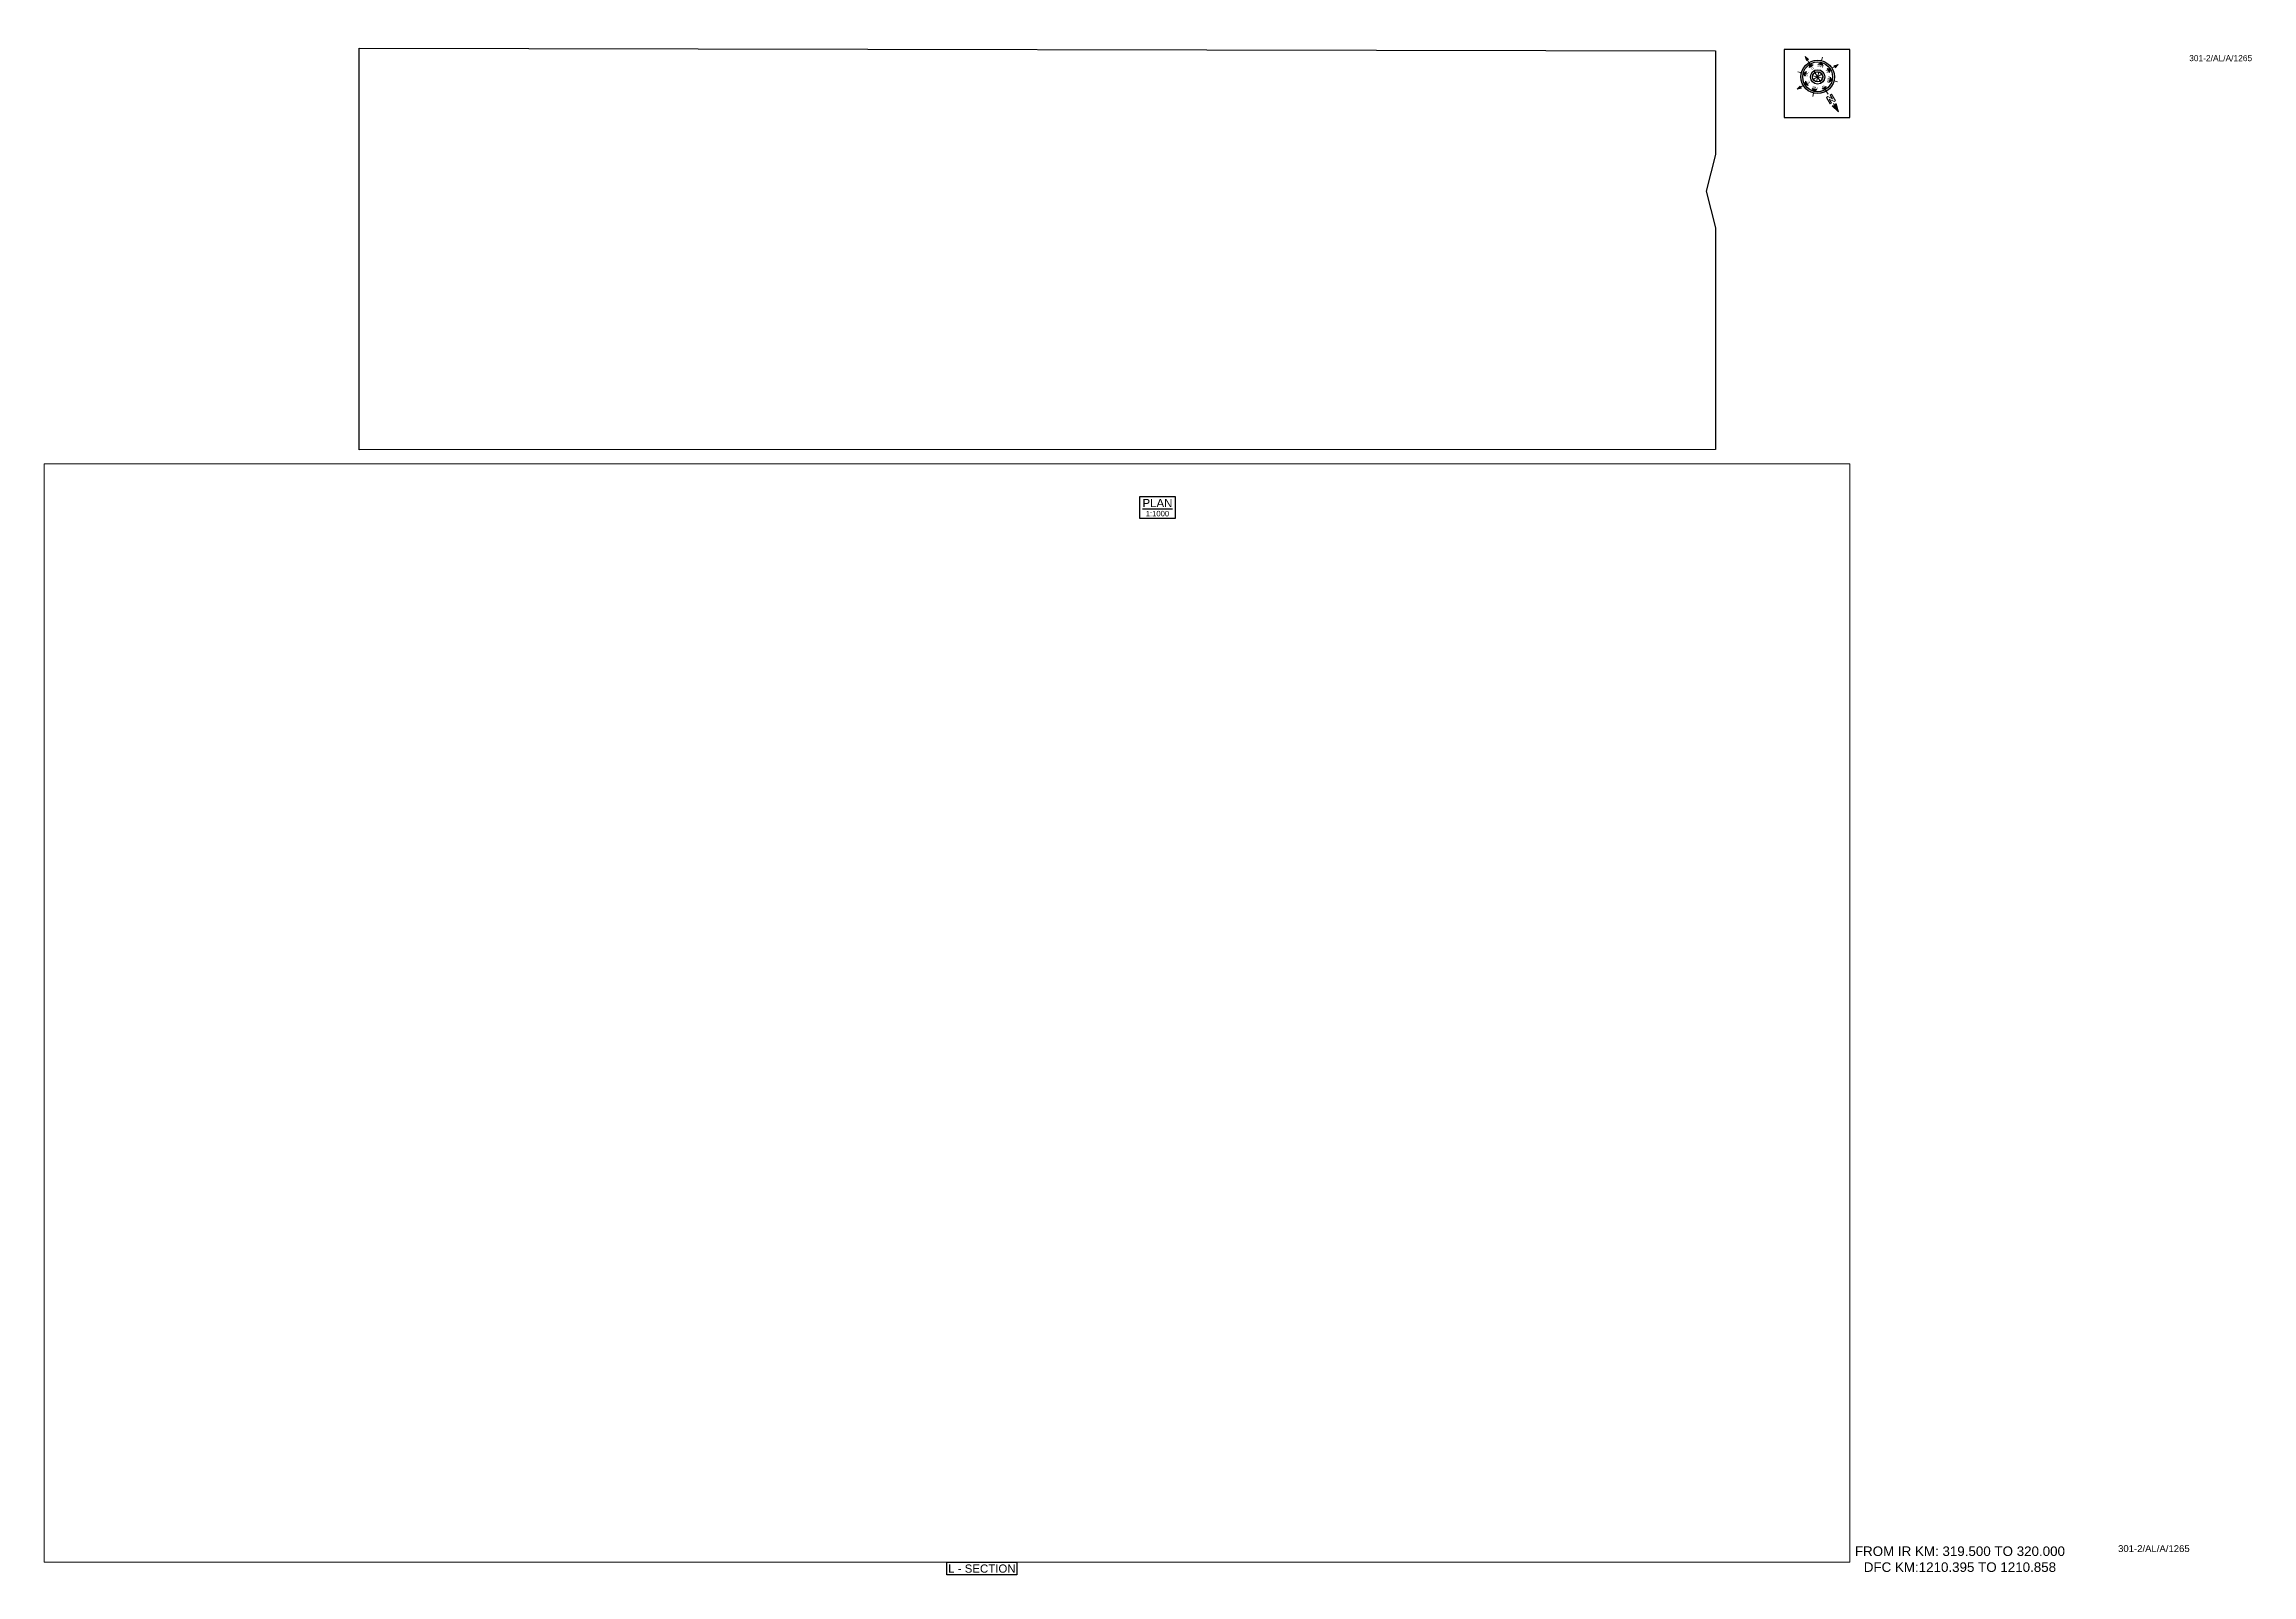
# Paper-space layout '1265' of a CAD drawing. Header units: metres. Extents: x 15 to 823, y 20 to 581.
import ezdxf
from ezdxf.enums import TextEntityAlignment as Align

# ---------------------------------------------------------------- set-up
doc = ezdxf.new("R2010")
doc.units = ezdxf.units.M
doc.header["$MEASUREMENT"] = 0
doc.layers.get('Defpoints').update_dxf_attribs({"color": 5})
doc.layers.add('title', color=7, linetype='Continuous')
doc.styles.get("Standard").update_dxf_attribs({"font": 'arial.ttf'})
doc.styles.add('Style-Arial', font='arial.ttf')

# ---------------------------------------------------------------- blocks, each defined once
blk = doc.blocks.new('N')
for points in [[(0, 8.41), (-0.49, 6.68), (0, 6.93)], [(0.49, 6.68), (0, 6.93), (0, 8.41)], [(-4.93, 0), (-4.07, 0.25), (-4.19, 0)], [(-4.07, -0.25), (-4.19, 0), (-4.93, 0)], [(-3.08, 0), (-2.59, 0.49), (-2.59, -0.49)], [(-2.18, 2.18), (-1.48, 2.18), (-2.18, 1.48)], [(0, 3.08), (0.49, 2.59), (-0.49, 2.59)], [(2.18, 2.18), (2.18, 1.48), (1.48, 2.18)], [(3.08, 0), (2.59, -0.49), (2.59, 0.49)], [(4.07, 0.25), (4.19, 0), (4.93, 0)], [(4.93, 0), (4.07, -0.25), (4.19, 0)], [(-2.18, -2.18), (-2.18, -1.48), (-1.48, -2.18)], [(0, -3.08), (-0.49, -2.59), (0.49, -2.59)], [(0, -4.93), (-0.25, -4.07), (0, -4.19)], [(0.25, -4.07), (0, -4.19), (0, -4.93)], [(2.18, -2.18), (1.48, -2.18), (2.18, -1.48)]]:
    blk.add_hatch(color=7).paths.add_polyline_path(points, flags=0)
h = blk.add_hatch(color=7)
h.paths.add_polyline_path([(0, -3.08), (0, -3.46, 1), (0, 3.46), (0, 3.08, -1)])
h.paths.add_polyline_path([(0, 1.05), (0, 1.48, 1), (0, -1.48), (0, -1.05, -1)])
at = {"color": 7, "linetype": 'ByBlock', "lineweight": 13}
for p, q in [((-0.61, 4.57), (-0.61, 6.12)), ((-0.61, 6.12), (-0.3, 6.12)), ((-0.3, 6.12), (0.32, 5.19)), ((0.32, 4.57), (-0.3, 5.5)), ((-0.3, 5.5), (-0.3, 4.57)), ((0.32, 5.19), (0.32, 6.12)), ((0.32, 6.12), (0.64, 6.12)), ((0.64, 6.12), (0.64, 4.57))]:
    blk.add_line(p, q, dxfattribs=at)
at = {"color": 7, "lineweight": 13}
for p, q in [((0, 6.41), (0, 7.28)), ((-3.46, 0), (-4.19, 0)), ((-2.45, 2.45), (-2.97, 2.97)), ((1.05, 0), (-1.05, 0)), ((-1.05, 0), (1.05, 0)), ((-0.74, 0.74), (0.74, -0.74)), ((0.74, 0.74), (-0.74, -0.74)), ((0.74, -0.74), (-0.74, 0.74)), ((-0.74, -0.74), (0.74, 0.74)), ((0, 3.46), (0, 4.19)), ((0, 3.46), (0, 3.08)), ((0, 1.05), (0, 1.48)), ((0, 1.05), (0, -1.05)), ((0, -1.05), (0, 1.05)), ((2.45, 2.45), (2.97, 2.97)), ((3.46, 0), (4.19, 0)), ((-2.45, -2.45), (-2.97, -2.97)), ((0, -1.05), (0, -1.48)), ((0, -3.46), (0, -3.08)), ((0, -3.46), (0, -4.19)), ((2.45, -2.45), (2.97, -2.97))]:
    blk.add_line(p, q, dxfattribs=at)
at = {"color": 7, "linetype": 'ByBlock', "lineweight": 13}
for points in [[(-0.3, 4.57), (-0.61, 4.57)], [(0.32, 4.57), (0.64, 4.57)]]:
    blk.add_lwpolyline(points, dxfattribs=at)
at = {"color": 7, "lineweight": 13}
for points in [[(0, 8.41), (-0.49, 6.68), (0, 6.93), (0, 6.93)], [(0.49, 6.68), (0, 6.93), (0, 8.41), (0, 8.41)], [(-4.93, 0), (-4.07, 0.25), (-4.19, 0), (-4.19, 0)], [(-4.07, -0.25), (-4.19, 0), (-4.93, 0), (-4.93, 0)], [(-3.08, 0), (-2.59, 0.49), (-2.59, -0.49), (-2.59, -0.49)], [(-2.18, 2.18), (-1.48, 2.18), (-2.18, 1.48), (-2.18, 1.48)], [(0, 3.08), (0.49, 2.59), (-0.49, 2.59), (-0.49, 2.59)], [(2.18, 2.18), (2.18, 1.48), (1.48, 2.18), (1.48, 2.18)], [(3.08, 0), (2.59, -0.49), (2.59, 0.49), (2.59, 0.49)], [(4.07, 0.25), (4.19, 0), (4.93, 0), (4.93, 0)], [(4.93, 0), (4.07, -0.25), (4.19, 0), (4.19, 0)], [(-2.18, -2.18), (-2.18, -1.48), (-1.48, -2.18), (-1.48, -2.18)], [(0, -3.08), (-0.49, -2.59), (0.49, -2.59), (0.49, -2.59)], [(0, -4.93), (-0.25, -4.07), (0, -4.19), (0, -4.19)], [(0.25, -4.07), (0, -4.19), (0, -4.93), (0, -4.93)], [(2.18, -2.18), (1.48, -2.18), (2.18, -1.48), (2.18, -1.48)]]:
    blk.add_lwpolyline(points, close=True, dxfattribs=at)
at = {"color": 7}
for radius in [3.46, 3.08, 1.48, 1.05]:
    blk.add_circle((0, 0), radius, dxfattribs=at)
for s, rotation, p in [('W', 90, (-2.1, 0)), ('NW', 45, (-1.48, 1.48)), ('NE', 315, (1.48, 1.48)), ('E', 270, (1.97, 0)), ('SW', 135, (-1.48, -1.48)), ('SE', 225, (1.48, -1.48))]:
    blk.add_text(s, height=0.6, rotation=rotation, dxfattribs=at).set_placement(p, align=Align.CENTER)
for s, p in [('N', (0, 2.1)), ('S', (0, -2.47))]:
    blk.add_text(s, height=0.6, dxfattribs=at).set_placement(p, align=Align.CENTER)

psp = doc.layouts.new('1265')

# ---------------------------------------------------------------- linework, layer by layer
psp.add_lwpolyline([(345.48, 20.4), (345.48, 25), (371.01, 25), (371.01, 20.4)], close=True)
at = {"layer": 'Defpoints'}
psp.add_lwpolyline([(130.33, 579.47), (626.78, 578.53), (626.78, 540.53), (623.38, 527.12), (626.78, 513.7), (626.78, 432.58), (130.33, 432.45), (130.33, 445.36)], close=True, dxfattribs=at)
at = {"layer": 'title', "color": 7, "linetype": 'Continuous', "lineweight": -3}
psp.add_lwpolyline([(416.15, 415.37), (429.04, 415.37), (429.04, 407.21), (416.15, 407.21)], close=True, dxfattribs=at)

# ---------------------------------------------------------------- texts
at = {"style": 'Style-Arial'}
for height, p in [(2.2, (800.22, 574.76)), (2.5, (774.19, 28.76))]:
    psp.add_text('301-2/AL/A/1265', height=height, dxfattribs=at).set_placement(p)
at = {"insert": (668.57, 30.81), "char_height": 3.5, "attachment_point": 1, "style": 'Style-Arial'}
psp.add_mtext_dynamic_manual_height_columns('\\pxqc;{\\C7;FROM IR KM: 319.500 TO 320.000\\P\\C1;DFC KM:1210.395 TO 1210.858 }', width=95.4615, gutter_width=17.5, heights=[0], dxfattribs=at)
at = {"layer": 'title', "color": 7, "linetype": 'Continuous', "lineweight": -3, "style": 'Style-Arial'}
for s, height, p in [('%%UPLAN', 3, (422.54, 412.93)), ('1:1000', 2, (422.54, 409.06))]:
    psp.add_text(s, height=height, dxfattribs=at).set_placement(p, align=Align.MIDDLE)
at = {"layer": 'title', "style": 'Style-Arial'}
psp.add_text('L - SECTION', height=3, rotation=0.00006, dxfattribs=at).set_placement((358.27, 22.7), align=Align.MIDDLE_CENTER)

# ---------------------------------------------------------------- viewports
at = {"layer": 'Defpoints', "view_twist_angle": 211.03439127}
vp = psp.add_viewport(center=(378.56, 505.96), size=(496.44, 147.0246), view_center_point=(1209664.66, -3229746.53), view_height=147.0246, dxfattribs=at)
vp.dxf.flags = 0x10000  # cut along an outline
vp.dxf.clipping_boundary_handle = psp.add_lwpolyline([(130.33, 579.47), (626.78, 578.53), (626.78, 540.53), (623.38, 527.12), (626.78, 513.7), (626.78, 432.58), (130.33, 432.45), (130.33, 445.36)], format="xyb", close=True, dxfattribs={"invisible": 1}).dxf.handle
at = {"layer": 'Defpoints'}
psp.add_viewport(center=(345.5, 226.17), size=(661, 402.3475), view_center_point=(46206.38, -11968.33), view_height=402.3475, status=3, dxfattribs=at)

# ---------------------------------------------------------------- wipeouts: each hides what was drawn before it
psp.add_wipeout([(653.96, 579), (676, 579), (676, 554.19), (653.96, 554.19)])

# ---------------------------------------------------------------- next in the draw order: linework, layer by layer
psp.add_lwpolyline([(676, 579), (651.96, 579), (651.96, 554.19), (676, 554.19)], close=True)

# ---------------------------------------------------------------- next in the draw order: block references
at = {"xscale": 1.77154152297335, "yscale": 1.77154152297335, "zscale": 1.77154152297335, "rotation": 211.0343912723542}
psp.add_blockref('N', (664.2, 569), dxfattribs=at)
psp.add_blockref('N', (664.2, 569), dxfattribs=at)

doc.saveas('drawing.dxf')
